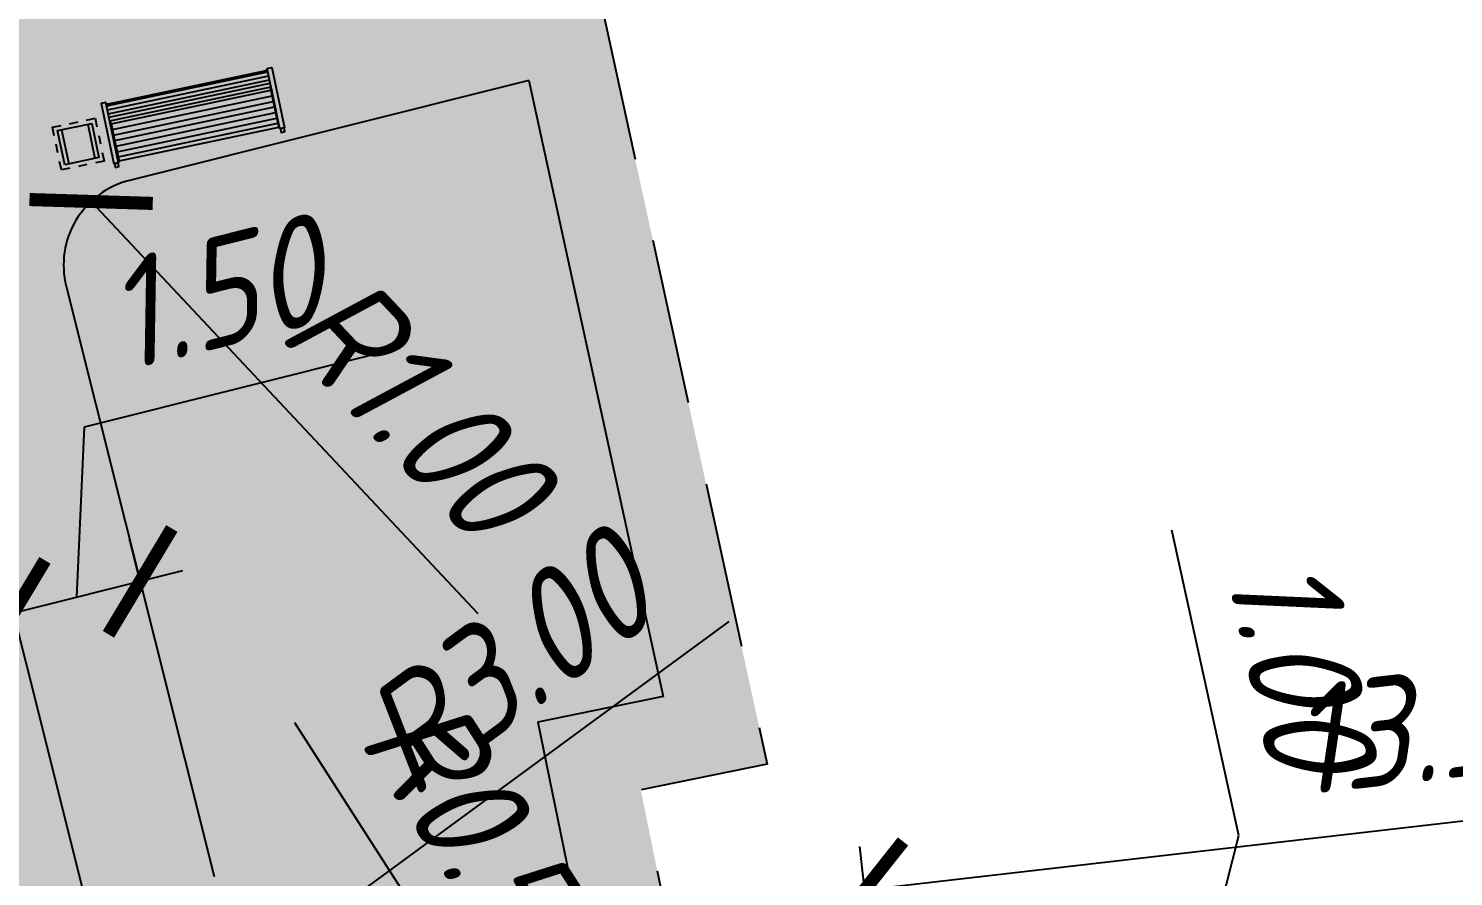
# Model space of a CAD drawing. Extents: x 8646 to 18206, y -17605 to -192.
# Drawn here: x 9140.35 to 9156.69, y -8782.11 to -8772.39 of the extents above; entities that cross this region are included whole.
import ezdxf

# ---------------------------------------------------------------- set-up
doc = ezdxf.new("R2010")
doc.units = 0
doc.linetypes.add('DASHED', pattern=[0.75, 0.5, -0.25])
doc.linetypes.add('ШТРИХОВАЯ2', pattern=[9.524999999999999, 6.35, -3.175])
doc.layers.get('0').update_dxf_attribs({"linetype": 'CONTINUOUS'})
doc.layers.get('DEFPOINTS').update_dxf_attribs({"linetype": 'CONTINUOUS'})
for name, color, linetype in [('ДВ_ГП_П_БОРТ_БР100_30_15', 140, 'CONTINUOUS'), ('ДВ_ГП_П_ГАЗОН_РУЛОННЫЙ', 9, 'CONTINUOUS'), ('ДВ_ГП_П_ГРАНИЦА_РАБОТ', 230, 'ШТРИХОВАЯ2'), ('ДВ_ГП_П_МАФ', 20, 'CONTINUOUS'), ('ДВ_ГП_П_ОФР_РАЗМЕРЫ_ОСН', 242, 'CONTINUOUS'), ('ДВ_ПП_ДО_ТИП2_РЕМОНТ_ПОКРЫ', 31, 'CONTINUOUS'), ('ДВ_ПП_ДО_ТИП5_ЗАМЕНА_ПОКРЫ', 41, 'CONTINUOUS'), ('ДВ_ПП_ДО_ТИП9_УСТРОЙСТВО_Т', 143, 'CONTINUOUS')]:
    doc.layers.add(name, color=color, linetype=linetype)
doc.styles.add('СПДС', font='isocpeur.ttf', dxfattribs={"width": 0.9, "oblique": 15})
doc.dimstyles.new('ДЕЛОВОЙ_ВЕКТОР', dxfattribs={"dimtxt": 1.25, "dimasz": 1, "dimexe": 0.5, "dimexo": 0, "dimgap": 0.5, "dimtad": 1, "dimzin": 1, "dimtxsty": 'СПДС', "dimblk": 'ARCHTICK', "dimcen": 0, "dimdle": 0.5, "dimclrd": 256, "dimclre": 256, "dimclrt": 256, "dimazin": 3, "dimtfac": 1, "dimtmove": 0, "dimatfit": 3, "dimtolj": 1, "dimtzin": 9})
doc.dimstyles.new('ДЕЛОВОЙ_ВЕКТОР$4', dxfattribs={"dimtxt": 1.25, "dimasz": 1, "dimexe": 0.5, "dimexo": 0, "dimgap": 0.5, "dimtad": 1, "dimzin": 1, "dimtxsty": 'СПДС', "dimblk1": 'ARCHTICK', "dimsah": 1, "dimcen": 0, "dimdle": 0.5, "dimclrd": 256, "dimclre": 256, "dimclrt": 256, "dimazin": 3, "dimtfac": 1, "dimtmove": 0, "dimatfit": 3, "dimtolj": 1, "dimtzin": 9})
pattern_1 = [(47.17546193109541, (0, 0), (-13.92689932945037, 68.16082338724985), [0, -54.85116570907856, 0, -61.34669849041681, 0, -58.64022649819254]), (17.17546193109542, (0, 0), (45.8401421771883, 111.1257191687629), [0, -29.59076044831871, 0, -49.43822172463003, 0, -18.9453039455699]), (337.1754619310954, (-43.7547716857367, -7.459855127686065), (110.7450527353595, 19.08831757437521), [0, -18.04314661482847, 0, -64.95532781338251, 0, -84.80278908969383]), (327.1754619310954, (-43.7547716857367, -7.459855127686065), (101.6139100950147, 49.45343498632784), [0, -9.021573307414235, 0, -42.58182601099519, 0, -48.71649586003687])]

# ---------------------------------------------------------------- blocks, each defined once
blk = doc.blocks.new('_ARCHTICK')
at = {"color": 0, "linetype": 'BYBLOCK', "const_width": 0.15}
blk.add_lwpolyline([(-0.5, -0.5), (0.5, 0.5)], dxfattribs=at)
blk = doc.blocks.new('*D167')
at = {"layer": 'DEFPOINTS', "color": 0}
for p in [(9145.392800403604, -8781.378542864553), (9142.974284525959, -8783.153586793467)]:
    blk.add_point(p, dxfattribs=at)
at = {"layer": 'ДВ_ГП_П_ОФР_РАЗМЕРЫ_ОСН'}
blk.add_line((9148.383647172746, -8779.183442783158), (9142.974284525959, -8783.153586793467), dxfattribs=at)
at = {"layer": 'ДВ_ГП_П_ОФР_РАЗМЕРЫ_ОСН', "rotation": 216.2764100252032}
blk.add_blockref('_ARCHTICK', (9142.974284525959, -8783.153586793467), dxfattribs=at)
at = {"layer": 'ДВ_ГП_П_ОФР_РАЗМЕРЫ_ОСН', "insert": (9145.819496335223, -8779.66989002456), "char_height": 1.25, "attachment_point": 5, "rotation": 36.276410025203226, "style": 'СПДС'}
blk.add_mtext('\\A1;R3.00', dxfattribs=at)
blk = doc.blocks.new('*D310')
at = {"layer": 'DEFPOINTS', "color": 0}
for p in [(9141.634871535069, -8778.725031151804), (9140.179882960218, -8779.089734109086), (9140.179882960216, -8779.08973410908)]:
    blk.add_point(p, dxfattribs=at)
at = {"layer": 'ДВ_ГП_П_ГАЗОН_РУЛОННЫЙ'}
for p, q in [((9140.997119266605, -8776.951883302894), (9144.474480356808, -8776.080258676377)), ((9140.907377247642, -8778.907382630437), (9140.997119266605, -8776.951883302894)), ((9141.634871535069, -8778.725031151804), (9141.513303882639, -8778.24003496018)), ((9142.119867726684, -8778.603463499368), (9139.694886768599, -8779.211301761508)), ((9140.179882960218, -8779.089734109086), (9140.058315307788, -8778.604737917463))]:
    blk.add_line(p, q, dxfattribs=at)
for p, rotation in [((9141.634871535067, -8778.725031151796), 14.07166278018979), ((9140.179882960216, -8779.08973410908), 194.0716627801897)]:
    blk.add_blockref('_ARCHTICK', p, dxfattribs=dict(at, rotation=rotation))
at = {"layer": 'ДВ_ГП_П_ГАЗОН_РУЛОННЫЙ', "insert": (9142.462272593744, -8775.424829558497), "char_height": 1.25, "attachment_point": 5, "rotation": 14.071662780189754, "style": 'СПДС'}
blk.add_mtext('\\A1;1.50', dxfattribs=at)
blk = doc.blocks.new('*U388')
h = blk.add_hatch(color=67)
h.dxf.hatch_style = 1
h.paths.add_polyline_path([(-0.1846479537049524, 0.1720627612787347), (-0.2300756598972411, 0.1645150167092629), (-0.1645150167092629, -0.2300756598972411), (-0.1190873105169742, -0.2225279153277693)])
h.paths.add_polyline_path([(0.1645150167092629, 0.2300756598972411), (0.1190873105169742, 0.2225279153277693), (0.1846479537049524, -0.1720627612787347), (0.230075659897241, -0.1645150167092629)])
at = {"layer": 'ДВ_ГП_П_МАФ'}
h = blk.add_hatch(color=67, dxfattribs=at)
h.dxf.hatch_style = 1
h.paths.add_polyline_path([(-0.1190873105169742, -0.2225279153277693), (-0.1846479537049524, 0.1720627612787347), (0.1190873105169742, 0.2225279153277693), (0.1846479537049524, -0.1720627612787347)])
at = {"color": 1}
blk.add_lwpolyline([(-0.2300756598972411, 0.1645150167092629), (0.1645150167092629, 0.2300756598972411)], dxfattribs=at)
at = {"layer": 'ДВ_ГП_П_МАФ', "linetype": 'DASHED', "ltscale": 0.1}
blk.add_lwpolyline([(-0.2056437708865786, -0.2875945748715513), (-0.2875945748715513, 0.2056437708865786), (0.2056437708865786, 0.2875945748715513), (0.2875945748715513, -0.2056437708865786), (-0.2056437708865786, -0.2875945748715513)], dxfattribs=at)
at = {"layer": 'ДВ_ГП_П_МАФ'}
for points in [[(-0.1645150167092629, -0.2300756598972411), (-0.2300756598972411, 0.1645150167092629), (0.1645150167092629, 0.2300756598972411), (0.2300756598972411, -0.1645150167092629), (-0.1645150167092629, -0.2300756598972411)], [(-0.1846479537049524, 0.1720627612787347), (-0.1190873105169742, -0.2225279153277693)], [(0.1190873105169742, 0.2225279153277693), (0.1846479537049524, -0.1720627612787347)]]:
    blk.add_lwpolyline(points, dxfattribs=at)
blk = doc.blocks.new('*U387')
at = {"layer": 'ДВ_ГП_П_МАФ'}
h = blk.add_hatch(dxfattribs=at)
h.set_pattern_fill('AR-SAND', color=241, scale=1.420720205892006, angle=369.6754619310955)
h.set_pattern_definition(pattern_1)
h.paths.add_polyline_path([(-0.9936222890092055, -0.1235979182438115), (-0.9388971310461449, -0.1142676958585523), (-1.05735134385404, 0.5805094744630873), (-1.1120765018171, 0.571179252077828)])
h.paths.add_polyline_path([(-0.9806077934350893, -0.1671861558013867), (-0.9374038452713812, -0.1598202118865111), (-0.9449930092468524, -0.1153069966365317), (-0.9881969574105602, -0.1226729405514072)])
h.paths.add_polyline_path([(0.9784439610582634, 0.2126243487437704), (0.9237188030952028, 0.2032941263585112), (0.8052645902873081, 0.898071296680151), (0.8599897482503687, 0.9074015190654099)])
h.paths.add_polyline_path([(0.9730186294596181, 0.2116993710513662), (0.92981468129591, 0.2043334271364906), (0.9374038452713812, 0.1598202118865111), (0.9806077934350893, 0.1671861558013867)])
h = blk.add_hatch(dxfattribs=at)
h.set_pattern_fill('AR-SAND', color=241, scale=1.420720205892006, angle=369.6754619310955)
h.set_pattern_definition(pattern_1)
h.paths.add_polyline_path([(-0.9936222890092055, -0.1235979182438115), (-0.9388971310461449, -0.1142676958585523), (-1.05735134385404, 0.5805094744630873), (-1.1120765018171, 0.571179252077828)])
h.paths.add_polyline_path([(-0.9806077934350893, -0.1671861558013867), (-0.9374038452713812, -0.1598202118865111), (-0.9449930092468524, -0.1153069966365317), (-0.9881969574105602, -0.1226729405514072)])
h.paths.add_polyline_path([(0.9784439610582634, 0.2126243487437704), (0.9237188030952028, 0.2032941263585112), (0.8052645902873081, 0.898071296680151), (0.8599897482503687, 0.9074015190654099)])
h.paths.add_polyline_path([(0.9730186294596181, 0.2116993710513662), (0.92981468129591, 0.2043334271364906), (0.9374038452713812, 0.1598202118865111), (0.9806077934350893, 0.1671861558013867)])
h = blk.add_hatch(dxfattribs=at)
h.set_pattern_fill('AR-SAND', color=241, scale=1.420720205892006, angle=369.6754619310955)
h.set_pattern_definition(pattern_1)
h.paths.add_polyline_path([(-0.9936222890092055, -0.1235979182438115), (-0.9388971310461449, -0.1142676958585523), (-1.05735134385404, 0.5805094744630873), (-1.1120765018171, 0.571179252077828)])
h.paths.add_polyline_path([(-0.9806077934350893, -0.1671861558013867), (-0.9374038452713812, -0.1598202118865111), (-0.9449930092468524, -0.1153069966365317), (-0.9881969574105602, -0.1226729405514072)])
h.paths.add_polyline_path([(0.9784439610582634, 0.2126243487437704), (0.9237188030952028, 0.2032941263585112), (0.8052645902873081, 0.898071296680151), (0.8599897482503687, 0.9074015190654099)])
h.paths.add_polyline_path([(0.9730186294596181, 0.2116993710513662), (0.92981468129591, 0.2043334271364906), (0.9374038452713812, 0.1598202118865111), (0.9806077934350893, 0.1671861558013867)])
h = blk.add_hatch(color=241, dxfattribs=at)
h.dxf.hatch_style = 1
h.paths.add_polyline_path([(-0.9936222890092055, -0.1235979182438115), (-0.9388971310461449, -0.1142676958585523), (-1.05735134385404, 0.5805094744630873), (-1.1120765018171, 0.571179252077828)])
h.paths.add_polyline_path([(-1.017915305352095, 0.3492027223468763), (-1.008302574343149, 0.3508416197275595), (-0.9314816395879687, -0.0997411869576439), (-0.9410943705969141, -0.1013800843383272)])
h.paths.add_polyline_path([(-0.9806077934350893, -0.1671861558013867), (-0.9374038452713812, -0.1598202118865111), (-0.9449930092468524, -0.1153069966365317), (-0.9881969574105602, -0.1226729405514072)])
h.paths.add_polyline_path([(0.9784439610582634, 0.2126243487437704), (0.9237188030952028, 0.2032941263585112), (0.8052645902873081, 0.898071296680151), (0.8599897482503687, 0.9074015190654099)])
h.paths.add_polyline_path([(0.8447006287892531, 0.6667645445639399), (0.8350878977803077, 0.6651256471832565), (0.9119088325354882, 0.2145428404980531), (0.9215215635444337, 0.2161817378787363)])
h.paths.add_polyline_path([(0.9730186294596181, 0.2116993710513662), (0.92981468129591, 0.2043334271364906), (0.9374038452713812, 0.1598202118865111), (0.9806077934350893, 0.1671861558013867)])
h = blk.add_hatch(color=241, dxfattribs=at)
h.dxf.hatch_style = 1
h.paths.add_polyline_path([(-1.033195132962431, 0.5638292328760054), (-1.055330691791387, 0.568657612979938), (-1.049323696774604, 0.5334243958493232), (-1.030037023681926, 0.5453057698647363)])
h.paths.add_polyline_path([(0.788701679054904, 0.8702140657234578), (-1.032493544234956, 0.5597141590491648), (-1.030735810917602, 0.5494044119201849), (0.7904594123722584, 0.859904318594478)])
h.paths.add_polyline_path([(0.7904594123722585, 0.8599043185944779), (-1.030735810917602, 0.5494044119201849), (-1.030037023681926, 0.5453057698647363), (-1.032006263947279, 0.5440926378742452), (0.7934181662792226, 0.8553135921014532), (0.7911581996079339, 0.8558056765390294)])
h.paths.add_polyline_path([(0.8072852423499609, 0.8862194351970014), (0.7880000903274286, 0.8743291395502982), (0.791158199607934, 0.8558056765390293), (0.8132922373667443, 0.850986218066387)])
h = blk.add_hatch(dxfattribs=at)
h.set_pattern_fill('AR-SAND', color=23, scale=1.420720205892006, angle=369.6754619310955)
h.set_pattern_definition(pattern_1)
h.paths.add_polyline_path([(0.8024011872277002, 0.8568451287156976), (-1.040989284895756, 0.5425611012600007), (-0.9323298161359969, -0.0947663220878921), (0.9110606559874601, 0.2195177053678049)])
h = blk.add_hatch(color=23, dxfattribs=at)
h.dxf.hatch_style = 1
h.paths.add_polyline_path([(0.8024011872277004, 0.8568451287156977), (-1.040989284895756, 0.5425611012600007), (-0.9323298161359969, -0.0947663220878921), (0.9110606559874601, 0.2195177053678049)])
h = blk.add_hatch(dxfattribs=at)
h.set_pattern_fill('AR-SAND', color=23, scale=1.420720205892006, angle=369.6754619310955)
h.set_pattern_definition(pattern_1)
h.paths.add_polyline_path([(0.813292237366744, 0.8509862180663867), (-1.040371769263649, 0.5389391468074294), (-0.9323298161359969, -0.0947663220878921), (0.9110606559874601, 0.2195177053678049)])
for points in [[(0.7887016790549037, 0.8702140657234578), (-1.032493544234956, 0.5597141590491648)], [(-1.032006263947296, 0.5440926378742422), (0.7934181662792403, 0.8553135921014563)], [(0.7904594123722584, 0.859904318594478), (-1.030735810917602, 0.5494044119201849)], [(0.8072852423499611, 0.8862194351970014), (0.7880000903274286, 0.8743291395502985), (0.7911581996079339, 0.8558056765390294), (0.813292237366744, 0.8509862180663867)], [(-1.042687047434233, 0.4944980264124036), (0.8199288867071146, 0.812059848629467)], [(-1.035259800758763, 0.4509345151945044), (0.8273561333825754, 0.7684963374116239)], [(-1.028327243981867, 0.410272540695067), (0.8342886901594806, 0.7278343629121306)], [(-1.021394687204962, 0.3696105661955735), (0.8412212469363759, 0.6871723884126931)], [(-1.055330691791387, 0.568657612979938), (-1.033195132962431, 0.5638292328760054), (-1.030037023681926, 0.5453057698647363), (-1.049323696774604, 0.5334243958493232)], [(-1.005337618482248, 0.3334510719848099), (0.8380528536412089, 0.6477350994405069)], [(-0.9943336529138576, 0.268908799669668), (0.8490568192096087, 0.5831928271253087)], [(-0.9833296873454578, 0.2043665273544699), (0.8600607847779991, 0.5186505548101668)], [(-0.9723257217770581, 0.139824255039272), (0.8710647503463989, 0.454108282494969)], [(-0.9613217562086583, 0.075281982724074), (0.8820687159147985, 0.3895660101797709)], [(-0.9503177906402681, 0.010739710408932), (0.8930726814831889, 0.3250237378646289)], [(-0.9402923628404969, -0.0480630809218013), (0.90309810928296, 0.2662209465338957)], [(-0.9323298161359969, -0.0947663220878921), (0.9110606559874601, 0.2195177053678049)]]:
    blk.add_lwpolyline(points, dxfattribs=at)
for points in [[(0.9784439610582634, 0.2126243487437704), (0.9237188030952028, 0.2032941263585112), (0.8052645902873081, 0.898071296680151), (0.8599897482503687, 0.9074015190654099)], [(0.8447006287892531, 0.6667645445639399), (0.8350878977803077, 0.6651256471832565), (0.9119088325354882, 0.2145428404980531), (0.9215215635444337, 0.2161817378787363)], [(-0.9936222890092055, -0.1235979182438115), (-0.9388971310461449, -0.1142676958585523), (-1.05735134385404, 0.5805094744630873), (-1.1120765018171, 0.571179252077828)], [(-1.017915305352095, 0.3492027223468763), (-1.008302574343149, 0.3508416197275595), (-0.9314816395879687, -0.0997411869576439), (-0.9410943705969141, -0.1013800843383272)], [(0.9730186294596181, 0.2116993710513662), (0.92981468129591, 0.2043334271364906), (0.9374038452713812, 0.1598202118865111), (0.9806077934350893, 0.1671861558013867)], [(-0.9806077934350893, -0.1671861558013867), (-0.9374038452713812, -0.1598202118865111), (-0.9449930092468524, -0.1153069966365317), (-0.9881969574105602, -0.1226729405514072)]]:
    blk.add_lwpolyline(points, close=True, dxfattribs=at)
blk = doc.blocks.new('*D393')
at = {"layer": 'DEFPOINTS', "color": 0}
for p in [(9153.137146917295, -8784.819540871016), (9153.187012710961, -8784.808561174354), (9153.352180969803, -8785.796147422428)]:
    blk.add_point(p, dxfattribs=at)
at = {"layer": 'ДВ_ГП_П_ОФР_РАЗМЕРЫ_ОСН'}
for p, q in [((9154.233567152283, -8781.638765105141), (9153.462683730746, -8778.137692642082)), ((9153.294529737215, -8785.296864450062), (9154.233567152283, -8781.638765105141)), ((9153.187012710961, -8784.808561174354), (9152.971978658457, -8783.831954622941)), ((9153.137146917295, -8784.819540871016), (9153.675315986668, -8784.7010441481)), ((9153.40204676347, -8785.785167725766), (9153.187012710961, -8784.808561174354)), ((9153.40204676347, -8785.785167725766), (9153.187012710961, -8784.808561174354)), ((9153.352180969803, -8785.796147422428), (9153.890350039175, -8785.677650699512)), ((9153.40204676347, -8785.785167725766), (9153.617080815973, -8786.761774277178))]:
    blk.add_line(p, q, dxfattribs=at)
for p, rotation in [((9153.187012710961, -8784.808561174354), 282.4175250975568), ((9153.40204676347, -8785.785167725766), 102.4175250975568)]:
    blk.add_blockref('_ARCHTICK', p, dxfattribs=dict(at, rotation=rotation))
at = {"layer": 'ДВ_ГП_П_ОФР_РАЗМЕРЫ_ОСН', "insert": (9154.946807811855, -8779.646315564543), "char_height": 1.25, "attachment_point": 5, "rotation": 282.4175250975568, "style": 'СПДС'}
blk.add_mtext('\\A1;1.00', dxfattribs=at)
blk = doc.blocks.new('*D741')
at = {"layer": 'DEFPOINTS', "color": 0}
for p in [(9141.072591272397, -8774.369797262123), (9141.756912199457, -8775.09897821963)]:
    blk.add_point(p, dxfattribs=at)
at = {"layer": 'ДВ_ГП_П_ОФР_РАЗМЕРЫ_ОСН'}
blk.add_line((9145.510369023517, -8779.098489461663), (9141.072591272397, -8774.369797262123), dxfattribs=at)
at = {"layer": 'ДВ_ГП_П_ОФР_РАЗМЕРЫ_ОСН', "rotation": 133.1822252878408}
blk.add_blockref('_ARCHTICK', (9141.072591272397, -8774.369797262123), dxfattribs=at)
at = {"layer": 'ДВ_ГП_П_ОФР_РАЗМЕРЫ_ОСН', "insert": (9144.796129652212, -8776.69346327646), "char_height": 1.25, "attachment_point": 5, "rotation": 313.18222528784077, "style": 'СПДС'}
blk.add_mtext('\\A1;R1.00', dxfattribs=at)
blk = doc.blocks.new('*D742')
at = {"layer": 'DEFPOINTS', "color": 0}
for p in [(9138.691342749142, -8773.15117793053), (9143.13093388692, -8789.300873294032), (9140.075660164744, -8790.140775585385)]:
    blk.add_point(p, dxfattribs=at)
at = {"layer": 'ДВ_ГП_П_ОФР_РАЗМЕРЫ_ОСН'}
for p, q in [((9138.691342749142, -8773.15117793053), (9135.15395431094, -8774.12361474792)), ((9135.503534500927, -8773.508965505858), (9140.208194690782, -8790.62289030141)), ((9143.13093388692, -8789.300873294032), (9139.593545448717, -8790.273310111423))]:
    blk.add_line(p, q, dxfattribs=at)
for p, rotation in [((9135.636069026965, -8773.991080221882), 105.3710559224426), ((9140.075660164744, -8790.140775585385), 285.3710559224426)]:
    blk.add_blockref('_ARCHTICK', p, dxfattribs=dict(at, rotation=rotation))
at = {"layer": 'ДВ_ГП_П_ОФР_РАЗМЕРЫ_ОСН', "insert": (9138.94062270691, -8781.76772522005), "char_height": 1.25, "attachment_point": 5, "rotation": 285.3710559224426, "style": 'СПДС'}
blk.add_mtext('\\A1;16.75', dxfattribs=at)
blk = doc.blocks.new('*D828')
at = {"layer": 'DEFPOINTS', "color": 0}
for p in [(9163.200374828937, -8780.732382887709), (9163.525751458785, -8783.556080439937), (9150.267729105648, -8785.083811562661)]:
    blk.add_point(p, dxfattribs=at)
at = {"layer": 'ДВ_ГП_П_ОФР_РАЗМЕРЫ_ОСН'}
for p, q in [((9163.525751458785, -8783.556080439937), (9163.143138225652, -8780.23566971973)), ((9149.445639307822, -8782.31735061372), (9163.697087996918, -8780.675146284422)), ((9150.267729105648, -8785.083811562661), (9149.885115872514, -8781.763400842454))]:
    blk.add_line(p, q, dxfattribs=at)
for p, rotation in [((9163.200374828937, -8780.732382887709), 6.573241352842189), ((9149.9423524758, -8782.260114010433), 186.5732413528422)]:
    blk.add_blockref('_ARCHTICK', p, dxfattribs=dict(at, rotation=rotation))
at = {"layer": 'ДВ_ГП_П_ОФР_РАЗМЕРЫ_ОСН', "insert": (9156.442581294976, -8780.378643821117), "char_height": 1.25, "attachment_point": 5, "rotation": 6.573241352842188, "style": 'СПДС'}
blk.add_mtext('\\A1;13.35', dxfattribs=at)
blk = doc.blocks.new('*D1259')
at = {"layer": 'DEFPOINTS', "color": 0}
for p in [(9146.757437792521, -8785.57190191757), (9147.027237301354, -8785.992862990635)]:
    blk.add_point(p, dxfattribs=at)
at = {"layer": 'ДВ_ГП_П_ОФР_РАЗМЕРЫ_ОСН'}
blk.add_line((9143.406562162476, -8780.34361886015), (9147.027237301354, -8785.992862990635), dxfattribs=at)
at = {"layer": 'ДВ_ГП_П_ОФР_РАЗМЕРЫ_ОСН', "rotation": 302.6563464130055}
blk.add_blockref('_ARCHTICK', (9147.027237301354, -8785.992862990635), dxfattribs=at)
at = {"layer": 'ДВ_ГП_П_ОФР_РАЗМЕРЫ_ОСН', "insert": (9145.624463128643, -8781.719269884396), "char_height": 1.25, "attachment_point": 5, "rotation": 302.6563464130054, "style": 'СПДС'}
blk.add_mtext('\\A1;R0.50', dxfattribs=at)

msp = doc.modelspace()

# ---------------------------------------------------------------- hatches: boundary and pattern name
at = {"layer": 'ДВ_ГП_П_ГАЗОН_РУЛОННЫЙ'}
h = msp.add_hatch(color=256, dxfattribs=at)
h.dxf.hatch_style = 1
edge = h.paths.add_edge_path()
edge.add_arc((-116300.3808593974, 919442.4536245302), 936604.3449646322, 277.68368648986274, 277.6842830747062, ccw=False)
edge.add_line((8927.387862699677, -8752.410047701514), (8924.665748643634, -8757.034159042374))
edge.add_arc((8927.251050617871, -8758.556070243112), 3.000000000154401, 149.5156009076617, 162.3199063845557)
edge.add_line((8924.392749454062, -8757.644964070434), (8925.954885322488, -8765.073787978028))
edge.add_line((8925.954885322488, -8765.073787978028), (8927.19582026329, -8770.516707172967))
edge.add_line((8927.19582026329, -8770.516707172967), (8927.526226148568, -8770.47472422155))
edge.add_line((8927.526226148568, -8770.47472422155), (8928.516085729116, -8770.348947930843))
edge.add_line((8928.516085729116, -8770.348947930843), (8941.885651642086, -8767.571764256465))
edge.add_line((8941.885651642086, -8767.571764256465), (8941.732982341226, -8767.051640312438))
edge.add_line((8941.732982341226, -8767.051640312438), (8937.05256406503, -8751.106079549878))
h = msp.add_hatch(color=256, dxfattribs=at)
h.dxf.hatch_style = 1
edge = h.paths.add_edge_path()
edge.add_line((9147.247226617443, -8785.471368803725), (9146.19362100853, -8780.338291418791))
edge.add_line((9146.19362100853, -8780.338291418791), (9147.631663855853, -8780.04312150488))
edge.add_line((9147.631663855853, -8780.04312150488), (9146.089747669486, -8772.981987088164))
edge.add_line((9146.089747669486, -8772.981987088164), (9141.513776894595, -8774.128985836396))
edge.add_arc((9141.756912199451, -8775.098978219627), 0.9999999999962168, 104.0716627802404, 194.0716627804426)
edge.add_line((9140.786919816223, -8775.342113524486), (9142.482823253904, -8782.107948779127))
edge.add_arc((9145.392800403595, -8781.37854286456), 2.999999999988208, 194.0716627802067, 232.561854603879)
edge.add_line((9143.569086613366, -8783.760573093432), (9146.453485494148, -8785.968906955717))
edge.add_arc((9146.757437792521, -8785.571901917574), 0.4999999999970431, 232.5618546036208, 371.5993160461076)
edge = h.paths.add_edge_path()
edge.add_line((9149.092731736757, -8786.734013985682), (9149.343773067903, -8787.883646216178))
edge.add_arc((9150.32075120728, -8787.670306779391), 1.000000000054499, 192.3181239245269, 232.561854602342)
edge.add_line((9149.71284661048, -8788.464316855712), (9150.81299429059, -8789.306604443487))
edge.add_arc((9154.460421871046, -8784.54254398577), 5.999999999954565, 232.5618546037449, 252.3734341426237)
edge.add_line((9152.643550973748, -8790.260846193769), (9164.165523150847, -8793.921711808542))
edge.add_arc((9164.468334967063, -8792.968661440535), 0.9999999999999478, 252.3734341426507, 371.7867739067562)
edge.add_line((9165.447249535384, -8792.764391354785), (9163.525751458785, -8783.556080439937))
edge.add_line((9163.525751458785, -8783.556080439937), (9149.092731736757, -8786.734013985682))
at = {"layer": 'ДВ_ПП_ДО_ТИП2_РЕМОНТ_ПОКРЫ'}
h = msp.add_hatch(color=256, dxfattribs=at)
h.dxf.hatch_style = 1
edge = h.paths.add_edge_path()
edge.add_line((9147.921304689278, -8826.897068722656), (9148.355590966376, -8823.927623981916))
edge.add_line((9148.355590966376, -8823.927623981916), (9149.485292744313, -8816.2032560246))
edge.add_line((9149.485292744313, -8816.2032560246), (9150.883453852548, -8806.643289779966))
edge.add_arc((9156.820296584743, -8807.511562993679), 6.000000000039168, 83.17220766473702, 171.6793861797033, ccw=False)
edge.add_line((9157.533610244209, -8801.554115249579), (9167.799108147306, -8802.783252321431))
edge.add_line((9167.799108147306, -8802.783252321431), (9166.72198011107, -8798.873226755932))
edge.add_line((9166.72198011107, -8798.873226755932), (9166.435261757284, -8797.503960859944))
edge.add_arc((9165.456489456457, -8797.708911544578), 0.9999999999987953, -97.0578533751438, 11.826612190098217, ccw=False)
edge.add_line((9165.333617969858, -8798.701334134896), (9154.683969637272, -8797.382804976927))
edge.add_arc((9156.496985881859, -8782.49268764058), 15.00008740618877, 194.0717664265749, 263.0578551425199, ccw=False)
edge.add_line((9141.947021947439, -8786.139764785416), (9134.698576033785, -8757.221225473879))
edge.add_line((9134.698576033785, -8757.221225473879), (9123.346252798317, -8759.172951925464))
edge.add_line((9123.346252798317, -8759.172951925464), (9126.683222474661, -8774.11478844421))
edge.add_line((9126.683222474661, -8774.11478844421), (9128.874532284151, -8773.56177382558))
edge.add_arc((9128.996879886377, -8774.046573850572), 0.5000000000019904, 12.245684661164717, 104.16382198070781, ccw=False)
edge.add_line((9129.485503428506, -8773.940521815788), (9129.599948894012, -8774.480396588604))
edge.add_arc((9129.102991378575, -8774.535471336432), 0.4999999999961684, -75.83617801939232, 6.3239334075025795, ccw=False)
edge.add_line((9129.225338980801, -8775.02027136142), (9127.032029419308, -8775.57379065177))
edge.add_line((9127.032029419308, -8775.57379065177), (9128.504443612328, -8782.159859625157))
edge.add_line((9128.504443612328, -8782.159859625157), (9129.458331176655, -8786.053955542286))
edge.add_line((9129.458331176655, -8786.053955542286), (9129.801422683227, -8785.957924053308))
edge.add_line((9129.801422683227, -8785.957924053308), (9135.169591808988, -8811.994827975437))
edge.add_line((9135.169591808988, -8811.994827975437), (9135.147076130383, -8811.99608563242))
edge.add_line((9135.147076130383, -8811.99608563242), (9135.188090632333, -8812.179652433151))
edge.add_line((9135.188090632333, -8812.179652433151), (9139.18088576977, -8811.956627101712))
edge.add_arc((9139.348195799334, -8814.951958027334), 2.999999999996252, 17.225674394336693, 93.19704494250351, ccw=False)
edge.add_arc((9141.32963300007, -8814.26933914672), 0.9076372608361798, -91.22619675919151, 13.104679350940387, ccw=False)
edge.add_line((9141.31020998283, -8815.17676856197), (9139.852323795682, -8815.200234585596))
edge.add_line((9139.852323795682, -8815.200234585596), (9139.976353176993, -8822.905874204873))
edge.add_line((9139.976353176993, -8822.905874204873), (9141.502868349015, -8823.103183865613))
edge.add_arc((9141.374679764835, -8824.094933676217), 0.9999999999737964, -6.748197743299613, 82.6350699601245, ccw=False)
edge.add_line((9142.367751918448, -8824.212439836334), (9142.072704612703, -8826.705953904575))
edge.add_line((9142.072704612703, -8826.705953904575), (9140.085781061292, -8843.497911436678))
edge.add_line((9140.085781061292, -8843.497911436678), (9145.401413584555, -8844.12689564279))
edge.add_line((9145.401413584555, -8844.12689564279), (9147.921304689278, -8826.897068722656))
at = {"layer": 'ДВ_ПП_ДО_ТИП5_ЗАМЕНА_ПОКРЫ'}
h = msp.add_hatch(color=256, dxfattribs=at)
h.dxf.hatch_style = 1
edge = h.paths.add_edge_path()
edge.add_line((9016.488677068974, -8742.62169371712), (9018.87191848438, -8742.119585177556))
edge.add_line((9018.87191848438, -8742.119585177556), (9025.970231954674, -8740.62852697525))
edge.add_line((9025.970231954674, -8740.62852697525), (9038.494256545851, -8737.998499535552))
edge.add_line((9038.494256545851, -8737.998499535552), (9038.617009716145, -8738.582876864042))
edge.add_line((9038.617009716145, -8738.582876864042), (9041.443374492923, -8737.989176150753))
edge.add_line((9041.443374492923, -8737.989176150753), (9041.245549083302, -8737.008906922772))
edge.add_line((9041.245549083302, -8737.008906922772), (9039.390080124438, -8737.398663140164))
edge.add_line((9039.390080124438, -8737.398663140164), (9039.267177129383, -8736.813572557632))
edge.add_line((9039.267177129383, -8736.813572557632), (9024.786018250017, -8739.855456800924))
edge.add_line((9024.786018250017, -8739.855456800924), (9024.908921262195, -8740.440547379858))
edge.add_line((9024.908921262195, -8740.440547379858), (9019.764999999948, -8741.507999999874))
edge.add_line((9019.764999999948, -8741.507999999874), (9019.644355874754, -8740.935504578305))
edge.add_line((9019.644355874754, -8740.935504578305), (9004.994097018292, -8744.012909481975))
edge.add_line((9004.994097018292, -8744.012909481975), (9005.11699999995, -8744.597999999874))
edge.add_line((9005.11699999995, -8744.597999999874), (9000.037660206865, -8745.653058290227))
edge.add_line((9000.037660206865, -8745.653058290227), (8999.917150934183, -8745.079363167457))
edge.add_line((8999.917150934183, -8745.079363167457), (8985.32570491648, -8748.14441370879))
edge.add_line((8985.32570491648, -8748.14441370879), (8985.457899990794, -8748.77374001269))
edge.add_line((8985.457899990794, -8748.77374001269), (8980.35999999995, -8749.788999999873))
edge.add_line((8980.35999999995, -8749.788999999873), (8980.238989571515, -8749.212919114438))
edge.add_line((8980.238989571515, -8749.212919114438), (8965.700962709181, -8752.266748892976))
edge.add_line((8965.700962709181, -8752.266748892976), (8965.82599999995, -8752.861999999877))
edge.add_line((8965.82599999995, -8752.861999999877), (8960.71037679863, -8753.948707527688))
edge.add_line((8960.71037679863, -8753.948707527688), (8960.581521774906, -8753.342128726952))
edge.add_line((8960.581521774906, -8753.342128726952), (8941.082064058302, -8757.438146946497))
edge.add_line((8941.082064058302, -8757.438146946497), (8940.374671051495, -8754.076108523423))
edge.add_line((8940.374671051495, -8754.076108523423), (8941.92842406614, -8753.749730129948))
edge.add_line((8941.92842406614, -8753.749730129948), (8941.254022931418, -8750.539183878107))
edge.add_arc((-116300.3809021083, 919442.4538186744), 936604.3451627444, 277.6842830757075, 277.68454242455965, ccw=False)
edge.add_line((8937.052564065814, -8751.106079550183), (8941.732982341175, -8767.051640312311))
edge.add_line((8941.732982341175, -8767.051640312311), (8941.885651642086, -8767.571764256465))
edge.add_line((8941.885651642086, -8767.571764256465), (8943.359095209436, -8767.26569422794))
edge.add_line((8943.359095209436, -8767.26569422794), (8943.229202285907, -8766.823166363394))
edge.add_line((8943.229202285907, -8766.823166363394), (8940.792265022788, -8758.520846161158))
edge.add_line((8940.792265022788, -8758.520846161158), (8959.810670175179, -8754.525876366279))
edge.add_line((8959.810670175179, -8754.525876366279), (8966.885176431932, -8753.039819329953))
edge.add_line((8966.885176431932, -8753.039819329953), (8979.465919224114, -8750.397133185561))
edge.add_line((8979.465919224114, -8750.397133185561), (8986.509918659076, -8748.91748413748))
edge.add_line((8986.509918659076, -8748.91748413748), (8999.144080497892, -8746.263576873022))
edge.add_line((8999.144080497892, -8746.263576873022), (9006.178310745261, -8744.785979903449))
edge.add_line((9006.178310745261, -8744.785979903449), (9013.83050409704, -8743.178574961632))
edge.add_line((9013.83050409704, -8743.178574961632), (9015.664307982664, -8751.20456041233))
edge.add_line((9015.664307982664, -8751.20456041233), (9015.894013442068, -8752.209909288167))
edge.add_line((9015.894013442068, -8752.209909288167), (9018.532761445676, -8751.650297290349))
edge.add_line((9018.532761445676, -8751.650297290349), (9018.31585259381, -8750.692223319855))
edge.add_line((9018.31585259381, -8750.692223319855), (9016.488677068974, -8742.62169371712))
h = msp.add_hatch(color=256, dxfattribs=at)
h.dxf.hatch_style = 1
edge = h.paths.add_edge_path()
edge.add_line((9181.389470660604, -8794.424660645394), (9180.489120015824, -8790.375126602596))
edge.add_line((9180.489120015824, -8790.375126602596), (9175.134881072529, -8791.56555800383))
edge.add_line((9175.134881072529, -8791.56555800383), (9167.590199999411, -8793.243000000133))
edge.add_line((9167.590199999411, -8793.243000000133), (9163.534100005494, -8773.805129985825))
edge.add_line((9163.534100005494, -8773.805129985825), (9163.363295137962, -8773.841255454905))
edge.add_line((9163.363295137962, -8773.841255454905), (9164.880879999411, -8781.016550000133))
edge.add_line((9164.880879999411, -8781.016550000133), (9156.264295630735, -8782.936261654651))
edge.add_line((9156.264295630735, -8782.936261654651), (9156.51802542133, -8784.075122348839))
edge.add_line((9156.51802542133, -8784.075122348839), (9149.85599999941, -8785.542000000132))
edge.add_line((9149.85599999941, -8785.542000000132), (9149.731655026268, -8784.972567914303))
edge.add_line((9149.731655026268, -8784.972567914303), (9148.22899999941, -8785.281000000134))
edge.add_line((9148.22899999941, -8785.281000000134), (9147.37426488548, -8781.116802841076))
edge.add_line((9147.37426488548, -8781.116802841076), (9148.824674820864, -8780.819094482413))
edge.add_line((9148.824674820864, -8780.819094482413), (9146.75714374159, -8771.350930784154))
edge.add_line((9146.75714374159, -8771.350930784154), (9142.661450147427, -8772.156043031231))
edge.add_line((9142.661450147427, -8772.156043031231), (9141.23716998751, -8765.515149998608))
edge.add_line((9141.23716998751, -8765.515149998608), (9145.264084684735, -8764.537636739502))
edge.add_line((9145.264084684735, -8764.537636739502), (9144.56628784766, -8761.318007359354))
edge.add_line((9144.56628784766, -8761.318007359354), (9143.023956860192, -8761.654801023042))
edge.add_line((9143.023956860192, -8761.654801023042), (9142.176699388963, -8757.74556134316))
edge.add_line((9142.176699388963, -8757.74556134316), (9143.713454664165, -8757.412497238209))
edge.add_line((9143.713454664165, -8757.412497238209), (9143.347005623418, -8755.734360763961))
edge.add_line((9143.347005623418, -8755.734360763961), (9142.360477759887, -8755.90396767935))
edge.add_line((9142.360477759887, -8755.90396767935), (9142.522803854446, -8756.647332539706))
edge.add_line((9142.522803854446, -8756.647332539706), (9140.987575105699, -8756.980065797465))
edge.add_line((9140.987575105699, -8756.980065797465), (9142.60437265718, -8764.439957692453))
edge.add_line((9142.60437265718, -8764.439957692453), (9139.2931926947, -8765.26992786905))
edge.add_arc((9139.050057389844, -8764.299935485817), 0.9999999999997455, 194.0716627801897, 284.07166278018974, ccw=False)
edge.add_line((9138.08006500661, -8764.543070790673), (9136.18091433881, -8756.966377297013))
edge.add_line((9136.18091433881, -8756.966377297013), (9134.698397592567, -8757.221256152076))
edge.add_line((9134.698397592567, -8757.221256152076), (9137.040962558125, -8766.566958435684))
edge.add_line((9137.040962558125, -8766.566958435684), (9138.691342748552, -8773.151177930662))
edge.add_line((9138.691342748552, -8773.151177930662), (9141.947021946848, -8786.139764785536))
edge.add_arc((9156.496907695357, -8782.492735212707), 14.99999999999176, 194.071662780151, 206.9926291618553)
edge.add_arc((9156.496907695362, -8782.492735212698), 15.00000000000095, 206.9926291618768, 219.9135955435246)
edge.add_line((9144.991713856938, -8792.117209990072), (9143.671665751595, -8786.850855897961))
edge.add_line((9143.671665751595, -8786.850855897961), (9142.482823253315, -8782.107948779258))
edge.add_line((9142.482823253315, -8782.107948779258), (9140.786919815631, -8775.342113524617))
edge.add_line((9140.786919815631, -8775.342113524617), (9140.378520004884, -8773.875449995423))
edge.add_line((9140.378520004884, -8773.875449995423), (9146.089747668895, -8772.981987088297))
edge.add_line((9146.089747668895, -8772.981987088297), (9147.631663855262, -8780.043121505012))
edge.add_line((9147.631663855262, -8780.043121505012), (9146.19362100794, -8780.338291418924))
edge.add_line((9146.19362100794, -8780.338291418924), (9147.450488577257, -8786.461643877674))
edge.add_line((9147.450488577257, -8786.461643877674), (9148.96535650971, -8786.150704994288))
edge.add_line((9148.96535650971, -8786.150704994288), (9148.994832795166, -8786.285690285074))
edge.add_line((9148.994832795166, -8786.285690285074), (9163.58847, -8783.06925))
edge.add_line((9163.58847, -8783.06925), (9165.442881897, -8791.406733790407))
edge.add_line((9165.442881897, -8791.406733790407), (9165.161644325048, -8791.39569803798))
edge.add_line((9165.161644325048, -8791.39569803798), (9166.148467617353, -8796.124808004039))
edge.add_line((9166.148467617353, -8796.124808004039), (9181.389470660604, -8794.424660645394))
at = {"layer": 'ДВ_ПП_ДО_ТИП9_УСТРОЙСТВО_Т'}
h = msp.add_hatch(color=256, dxfattribs=at)
h.dxf.hatch_style = 1
h.paths.add_polyline_path([(9146.089747669494, -8772.981987088162), (9140.378520004884, -8773.875449995423), (9140.786919816232, -8775.342113524484, -0.4142135623787827), (9141.513776894592, -8774.128985836398)])
h = msp.add_hatch(color=256, dxfattribs=at)
h.dxf.hatch_style = 1
edge = h.paths.add_edge_path()
edge.add_arc((9154.460421870477, -8784.542543985863), 5.999999999998423, 232.56185460388798, 252.3734341425739, ccw=False)
edge.add_line((9150.812994290007, -8789.306604443624), (9149.712846610484, -8788.464316855707))
edge.add_arc((9150.320751207226, -8787.670306779417), 0.9999999999947633, 192.3181239237684, 232.561854603913, ccw=False)
edge.add_line((9149.343773067903, -8787.883646216178), (9148.96535650971, -8786.150704994288))
edge.add_line((9148.96535650971, -8786.150704994288), (9147.450488577257, -8786.461643877674))
edge.add_line((9147.450488577257, -8786.461643877674), (9147.247231548408, -8785.471392829953))
edge.add_arc((9146.75743779252, -8785.57190191757), 0.5000000000014149, -127.43814539599907, 11.596505457634521, ccw=False)
edge.add_line((9146.453485494147, -8785.968906955719), (9143.56908661278, -8783.760573093567))
edge.add_arc((9145.392800403019, -8781.378542864686), 3.000000000000696, 194.0716628133449, 232.5618546038466, ccw=False)
edge.add_line((9142.482823253737, -8782.107948780938), (9143.671678719436, -8786.850907621685))
edge.add_arc((9144.156661943212, -8786.729288245531), 0.500000000000207, 52.561854603874224, 194.0777733246759, ccw=False)
edge.add_line((9144.460614241587, -8786.332283207385), (9149.901137394885, -8790.497619558064))
edge.add_arc((9154.460421870477, -8784.542543985855), 7.500000000005858, 232.561854603897, 252.3734341425928)
edge.add_line((9152.189333248833, -8791.690421745912), (9166.146518640977, -8796.125025414076))
edge.add_line((9166.146518640977, -8796.125025414076), (9166.148467617353, -8796.124808004039))
edge.add_line((9166.148467617353, -8796.124808004039), (9165.44724315853, -8792.7643608006))
edge.add_arc((9164.468334966477, -8792.968661440667), 0.9999999999988811, -107.62656585744878, 11.788562254010287, ccw=False)
edge.add_line((9164.165523150257, -8793.921711808674), (9152.64355097316, -8790.260846193902))

# ---------------------------------------------------------------- linework, layer by layer
at = {"layer": 'ДВ_ГП_П_БОРТ_БР100_30_15'}
for points in [[(9146.089747669486, -8772.981987088164), (9141.5137768946, -8774.1289858364)], [(9146.089747669486, -8772.981987088164), (9147.631663855853, -8780.04312150488), (9146.19362100853, -8780.338291418791), (9147.247226617445, -8785.471368803723)], [(9138.691342749142, -8773.15117793053), (9141.947875997552, -8786.143172032622)], [(9140.786919816232, -8775.342113524484), (9142.482823253906, -8782.107948779121)]]:
    msp.add_lwpolyline(points, dxfattribs=at)
msp.add_arc((9141.756912199455, -8775.09897821963), 1, 104.0716627802908, 194.0716627802908, dxfattribs=at)
at = {"layer": 'ДВ_ГП_П_ГРАНИЦА_РАБОТ', "ltscale": 0.3, "flags": 128}
msp.add_lwpolyline([(9268.820214064319, -8923.046645439708), (9267.965836163576, -8923.816975350448), (9267.420382793665, -8921.33893121128), (9266.54810823545, -8921.530931470415), (9265.888, -8918.532), (9259.233680593934, -8919.996884111344), (9258.508695364239, -8916.701347773676), (9256.56100208735, -8917.129820917806), (9256.221006943642, -8915.584318577177), (9255.049000012343, -8915.841999997287), (9255.59092077395, -8918.306274361403), (9253.372509994813, -8918.776970000305), (9253.899051723696, -8921.170449700003), (9239.57507788324, -8924.32158128605), (9238.89317464728, -8921.221881175825), (9236.71035723288, -8921.70207935853), (9236.447661121056, -8920.507952171067), (9235.373349986266, -8920.744289986877), (9235.795481475125, -8922.663155879583), (9233.70292709128, -8923.123497116001), (9234.22539497055, -8925.498458357495), (9220.027501663259, -8928.621853755303), (9219.506340006716, -8926.252830011903), (9219.281000000807, -8924.725000005468), (9218.192772637107, -8924.885502914518), (9218.429383373516, -8926.48974977874), (9214.158257637257, -8927.429354930266), (9214.679419293803, -8929.798378704185), (9200.298834767127, -8932.961964343132), (9199.805056987492, -8930.717418460472), (9194.49431, -8931.88573), (9194.988087783611, -8934.130275900714), (9180.793086062196, -8937.253035157322), (9179.381550005106, -8931.454569996244), (9178.219779473253, -8931.755051698356), (9178.865692129277, -8934.076984282967), (9176.655430010162, -8934.563220006976), (9176.908922082745, -8935.715508697127), (9174.936568681906, -8936.149406872768), (9175.438494733708, -8938.430992026255), (9161.05332057177, -8941.595587334275), (9159.977, -8936.703), (9158.807660878325, -8936.973894985807), (9159.298609088411, -8939.06552723777), (9157.16, -8939.536), (9157.258806931937, -8939.985142682008), (9155.223, -8940.433), (9155.73608844264, -8942.76532557146), (9141.513471877193, -8945.894159825435), (9140.998, -8943.551), (9135.688793585658, -8944.718972622068), (9136.204265449995, -8947.062132450332), (9121.790950026782, -8950.23291857979), (9121.280689992982, -8947.913449995423), (9116.077, -8949.105), (9116.5774418775, -8951.379838557084), (9111.6721396527, -8952.458956297494), (9111.435, -8951.381), (9107.935, -8952.035), (9108.196473205673, -8953.223568281031), (9102.1982616657, -8954.54311526841), (9100.703289991625, -8947.361079991406), (9099.5271109653, -8947.598993682668), (9100.112057617634, -8950.6451674491), (9098.089999972992, -8951.090000005943), (9098.479966581512, -8952.862655564837), (9096.398170049133, -8953.320630115666), (9096.92243172446, -8955.70374545835), (9082.623669240395, -8958.849331003754), (9081.318780036507, -8952.861545947886), (9080.145749076815, -8953.114527146216), (9080.76458386314, -8955.98395921502), (9078.649999999854, -8956.440000000033), (9078.817323587757, -8957.200596179084), (9076.752180532058, -8957.654907135573), (9077.273849787896, -8960.02623810541), (9068.882519710221, -8961.872247312971), (9068.622469985046, -8960.690149998474), (9067.425850181164, -8960.9503801681), (9067.683683660825, -8962.135979241071), (9062.978414947136, -8963.17109164324), (9062.19767464217, -8959.622111758781), (9060.125037324138, -8960.078071352274), (9059.331736167485, -8957.239641163365), (9058.239950067184, -8957.506819988006), (9059.223307931761, -8961.525164067507), (9057.108335703604, -8961.990436933507), (9057.627050635561, -8964.348338657715), (9043.388991048914, -8967.480570181135), (9042.141541026094, -8961.810086720705), (9041.165924985504, -8962.012860011597), (9041.475596805287, -8964.549369680237), (9039.359, -8965.015), (9039.534977355266, -8965.814933286538), (9037.477333899657, -8966.267594372517), (9038.004750205999, -8968.665049653617), (9023.714687246314, -8971.80872145757), (9022.55517884958, -8966.839422320661), (9021.453404660682, -8967.114926569), (9021.934719263487, -8969.30281887155), (9019.439750861544, -8969.85168718889), (9016.357903301261, -8954.630782183427), (9014.737564488938, -8946.627122928756), (9019.970875130928, -8945.689605806785), (9019.385500000504, -8941.979145724967), (9018.45006609933, -8942.146110056374), (9017.28206236461, -8936.35609154265), (9012.819643158795, -8937.153088633975), (9012.45170666257, -8935.334719657221), (9021.634105566656, -8933.323784876273), (9020.57244059624, -8928.02867920583), (9020.572440596086, -8928.028679205061), (9021.527866789515, -8927.83711692458), (9021.905200040625, -8929.719084871791), (9023.357000000002, -8929.428), (9022.979666748895, -8927.546032052796), (9038.785366735026, -8924.377000310988), (9039.12, -8926.046), (9040.574, -8925.717), (9040.246562142165, -8924.083887754148), (9050.261, -8922.076000000001), (9047.419391235064, -8907.19306326398), (9048.314628053988, -8907.022146692727), (9047.911960130834, -8905.10665668122), (9047.02674258648, -8905.292744161701), (9046.598560014649, -8904.991280007325), (9044.910724564088, -8905.346091147772), (9040.568, -8884.611), (9019.85972914246, -8885.226254371706), (9019.856388427384, -8885.113850162172), (9019.597, -8883.873), (9018.439162836487, -8884.11503531592), (9017.987, -8881.952), (9014.995891002765, -8882.577264099236), (9015.70744225898, -8885.981149540698), (9012.637417554246, -8886.622910245063), (9011.117, -8878.844000000001), (9009.69591984369, -8878.994094243477), (9009.247389996033, -8879.041500015259), (9009.667, -8881.463), (9005.898119985435, -8887.402860024711), (9005.68245001025, -8888.528160026228), (9005.929, -8892.651), (9009.376318427763, -8909.47165974505), (9007.306540286543, -8909.9205213938), (9001.936831958534, -8911.089234120212), (9003.562939290241, -8918.143061011011), (8996.214396633828, -8919.835093010173), (8996.554, -8921.31), (8993.436001823175, -8922.01708988815), (8991.978323914938, -8922.362581238083), (8986.66, -8923.586000000001), (8986.320863248891, -8922.113119532545), (8963.473881405951, -8927.373730536658), (8959.5666511124, -8909.581238959929), (8961.728082956053, -8909.077351179458), (8960.633430005799, -8903.455959990233), (8958.331607409895, -8903.92202993866), (8955.300376720481, -8889.814241157264), (8957.42057689631, -8889.348694212184), (8956.206904995879, -8883.818224982451), (8954.143452502889, -8884.199116517912), (8952.853705034617, -8877.84169079639), (8953.971199987793, -8877.611670003356), (8953.361670003356, -8875.139409985655), (8952.32894982757, -8875.361648304697), (8952.046201527728, -8874.02520695056), (8945.065752745939, -8875.502046971025), (8944.699154557384, -8873.848189725439), (8941.770246653054, -8874.49741887447), (8941.553836936708, -8873.521116239694), (8940.086564393583, -8873.737525956038), (8938.818630059215, -8867.535535584417), (8933.588274200658, -8858.363292726313), (8908.272340979365, -8863.886679265946), (8890.21389255419, -8867.683323740795), (8868.223766411813, -8766.298574277398), (8880.504, -8765.823, 4.4137307367e-06), (8879.83020981583, -8758.826178784906, 4.4137307367e-06), (8877.44050677482, -8748.756996133374, 4.4137307367e-06), (8908.505155082341, -8741.670191887244, 4.4137307367e-06), (8911.146512918785, -8753.203326528292, 4.4137307367e-06), (8924.866827646445, -8752.750170634128, 4.4137307367e-06), (8941.254022931083, -8750.539183878034), (8941.928424066191, -8753.749730130074), (8940.374671051546, -8754.076108523548), (8941.082064058353, -8757.438146946624), (8960.581521774957, -8753.34212872708), (8960.710376798681, -8753.948707527816), (8965.826000000001, -8752.862000000005), (8965.700962709232, -8752.266748893104), (8980.238989571566, -8749.212919114563), (8980.36, -8749.789), (8985.457899990844, -8748.773740012817), (8985.325704916531, -8748.144413708915), (8999.917150934234, -8745.079363167582), (9000.037660206915, -8745.653058290352), (9005.117, -8744.598), (9004.994097018343, -8744.0129094821), (9019.644355874805, -8740.935504578432), (9019.765, -8741.508), (9024.908921262246, -8740.440547379985), (9024.786018250068, -8739.855456801051), (9039.267177129434, -8736.81357255776), (9039.39008012449, -8737.39866314029), (9041.245549083353, -8737.0089069229), (9046.841503282081, -8764.738113765916), (9054.558850652154, -8763.7816726713), (9096.27114945851, -8764.533641190781), (9111.205071783415, -8761.260301241438), (9143.347005624008, -8755.734360763829), (9143.713454664754, -8757.412497238076), (9142.176699389553, -8757.745561343027), (9143.023956860781, -8761.654801022909), (9144.566287848247, -8761.318007359221), (9145.264084685325, -8764.53763673937), (9141.237169988099, -8765.515149998475), (9142.661450148014, -8772.156043031098), (9146.75714374218, -8771.350930784021), (9148.824674821453, -8780.81909448228), (9147.37426488607, -8781.116802840943), (9148.229, -8785.281), (9149.731655026855, -8784.97256791417), (9149.856, -8785.542), (9156.51802542192, -8784.075122348706), (9156.264295631325, -8782.936261654519), (9164.88088, -8781.01655), (9163.363295138552, -8773.841255454772), (9163.534100006083, -8773.805129985692), (9167.5902, -8793.243), (9175.134881073118, -8791.565558003696), (9188.245440000002, -8788.650630000002), (9189.499, -8794.488), (9195.376866756187, -8793.276712027346), (9195.978, -8796.011), (9197.260370006408, -8795.721209997866), (9197.045851665556, -8794.800373793558), (9201.89111902219, -8793.706149327068), (9202.720970000304, -8797.601349986266), (9209.779139988404, -8796.070239997558), (9212.717302795061, -8810.175802061103), (9181.32038217626, -8806.416759451029), (9181.397260591037, -8804.411424031663), (9179.016242812491, -8804.12633340596), (9178.9369631582, -8806.131401096964), (9169.470698348516, -8805.029821277933), (9170.258453853536, -8803.077721523856), (9167.77898505523, -8802.775206089147), (9167.030350405148, -8804.705864331621), (9157.398288088396, -8803.552651470553, 0.4140074087064732), (9152.862361587808, -8806.932986475367), (9150.340854235841, -8824.182816390377), (9148.367725773462, -8823.84465189419), (9147.882936024922, -8827.159415553751), (9149.869662509003, -8827.409753156768), (9147.406830126678, -8844.261044496227, 0.4619091024861741), (9148.245933900025, -8845.553329319673), (9197.58246439522, -8851.825088911419), (9223.058077662892, -8852.22479097998), (9223.637192064127, -8847.917443188117), (9228.668821538453, -8848.593935830704), (9228.57, -8849.58957009648), (9236.774295272531, -8850.673561140064), (9236.905281803227, -8849.682176992128), (9242.839166440333, -8850.466190902143), (9243.115683634225, -8851.511416438647), (9244.79596289173, -8851.733423166306), (9244.561022050653, -8850.693690901231), (9259.011974077652, -8852.603021482297), (9258.80038674834, -8854.261160853064), (9260.575907561231, -8854.495523120286), (9261.567308250807, -8854.626384393017), (9261.173384918966, -8857.610734572974), (9260.201082875603, -8857.335182585928), (9259.967, -8859.109), (9258.685293332095, -8885.015823393054), (9268.182035380414, -8920.147341787693)], format="xyb", close=True, dxfattribs=at)

# ---------------------------------------------------------------- block references
at = {"layer": 'ДВ_ГП_П_МАФ', "color": 0}
for name, p, rotation in [('*U387', (9142.321846387138, -8773.774234110993), 2.236974628783454), ('*U388', (9140.925539520787, -8773.712264820211), 2.343141749281963)]:
    msp.add_blockref(name, p, dxfattribs=dict(at, rotation=rotation))

# ---------------------------------------------------------------- dimensions: what is measured, and where the dimension line sits
at = {"layer": 'ДВ_ГП_П_ГАЗОН_РУЛОННЫЙ'}
dim = msp.add_aligned_dim(p1=(9141.634871535069, -8778.725031151804), p2=(9140.179882960218, -8779.089734109088), distance=-7.499926605686383e-12, dimstyle='ДЕЛОВОЙ_ВЕКТОР', dxfattribs=at)
dim.commit()
dim.dimension.update_dxf_attribs({"geometry": '*D310', "text_midpoint": (9141.20858824026, -8775.739074219327)})
at = {"layer": 'ДВ_ГП_П_ОФР_РАЗМЕРЫ_ОСН'}
for p1, p2, distance, picture, middle in [((9138.691342749142, -8773.15117793053), (9143.130933886921, -8789.300873294034), -3.1686169500968973, '*D742', (9138.94062270691, -8781.76772522005)), ((9150.267729105646, -8785.083811562661), (9163.525751458785, -8783.556080439937), 2.8423824193294083, '*D828', (9156.442581294976, -8780.378643821117))]:
    dim = msp.add_aligned_dim(p1=p1, p2=p2, distance=distance, dimstyle='ДЕЛОВОЙ_ВЕКТОР', dxfattribs=at)
    dim.commit()
    dim.dimension.update_dxf_attribs({"geometry": picture, "text_midpoint": middle})
for center, mpoint, picture, middle in [((9141.756912199457, -8775.09897821963), (9141.072591272397, -8774.369797262123), '*D741', (9143.975801075016, -8777.4633243194)), ((9146.757437792521, -8785.57190191757), (9147.027237301354, -8785.992862990635), '*D1259', (9144.677300714253, -8782.326318779265))]:
    dim = msp.add_radius_dim(center=center, mpoint=mpoint, dimstyle='ДЕЛОВОЙ_ВЕКТОР$4', override={"dimblk": 'ARCHTICK', "dimsah": 0, "dimtmove": 1, "dimtfillclr": 0}, dxfattribs=at)
    dim.commit()
    dim.dimension.update_dxf_attribs({"geometry": picture, "text_midpoint": middle, "dimtype": 164})
dim = msp.add_radius_dim(center=(9145.392800403604, -8781.378542864553), mpoint=(9142.974284525959, -8783.153586793467), dimstyle='ДЕЛОВОЙ_ВЕКТОР', dxfattribs=at)
dim.commit()
dim.dimension.update_dxf_attribs({"geometry": '*D167', "text_midpoint": (9146.485137808566, -8780.576833478675), "dimtype": 164})
dim = msp.add_linear_dim(base=(9153.187012710961, -8784.808561174354), p1=(9153.352180969801, -8785.796147422427), p2=(9153.137146917295, -8784.819540871014), angle=102.41752509755676, dimstyle='ДЕЛОВОЙ_ВЕКТОР', dxfattribs=at)
dim.commit()
dim.dimension.update_dxf_attribs({"geometry": '*D393', "text_midpoint": (9154.12605012603, -8781.150461829437), "dimtype": 161})

doc.saveas('drawing.dxf')
